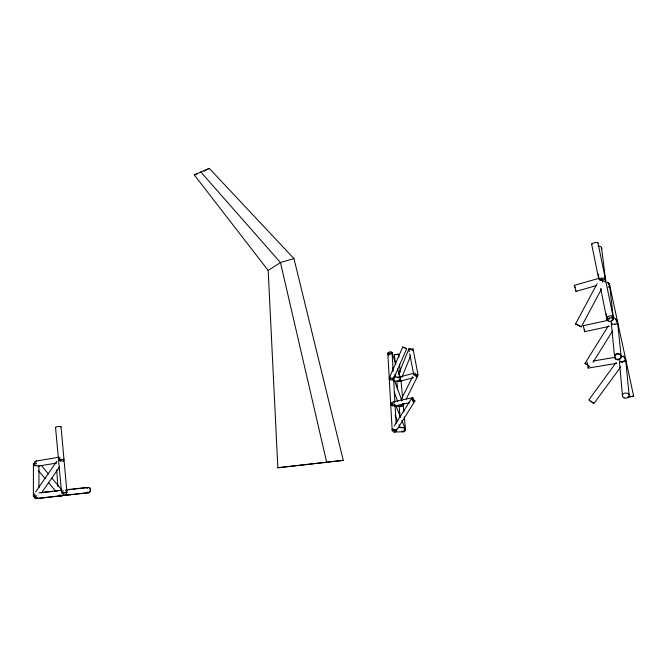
<?xml version="1.0" encoding="UTF-8"?>
<svg xmlns="http://www.w3.org/2000/svg" width="667" height="667" viewBox="0 0 667 667"><rect width="100%" height="100%" fill="white"/><g stroke="black" fill="none" stroke-linecap="round" stroke-linejoin="round"><path stroke-width="1" d="M38.936 487.719L38.961 465.666M37.585 497.565A2.718 1.067 31.5 0 1 34.534 495.99L33.358 496.015L33.442 463.823L36.602 463.59M66.95 492.363L61.039 426.705C60.03 426.113 55.528 426.613 55.928 427.405M393.163 371.544L392.104 353.026L387.819 353.227L388.469 353.427M411.839 398.841L414.957 400.934L396.148 431.057L395.898 430.665M581.291 326.78L575.563 323.895L581.316 326.813L601.409 289.17M398.349 374.887L408.988 348.599L411.923 349.6M394.897 401.926L393.555 378.364L389.253 378.598L389.903 378.756M406.22 398.924L417.809 375.763L415.841 374.495M401.492 405.077L402.91 405.486L403.902 403.552M587.085 362.048L588.202 368.076L616.833 363.323M613.298 317.775L609.53 284.542L608.629 284.534M589.995 400.25C586.318 398.507 595.889 405.386 593.238 402.543M401.884 377.372L410.63 355.803M393.38 379.348L406.687 348.708L402.735 346.998L389.428 377.639L393.255 379.256M409.28 351.817L408.879 349.783L413.031 348.991L417.984 374.454L415.916 374.937M401.034 399.867L412.615 376.697M575.588 323.87L597.098 283.7M589.82 366.466L584.984 363.448L608.437 325.754M593.063 362.289L612.723 330.699M394.089 426.163L411.506 398.699M616.8 321.711L617.509 321.452L616.383 321.544M55.528 427.23L61.572 492.946L67.1 492.304M584.984 363.448L586.618 364.207M35.643 491.887L56.778 461.347M41.304 493.196L59.438 467.025M61.039 426.705L60.313 426.988M588.978 399.741L616.191 362.414M594.03 403.402L620.752 366.883M596.373 285.584L576.03 291.404L576.096 290.937M58.513 459.888L64.082 459.229L63.648 459.455M417.784 375.813L414.065 373.862M609.521 284.576L608.838 284.876M588.236 368.076L588.319 367.075M412.99 349.033L412.531 349.183M393.763 430.04L392.154 429.99L396.348 429.815M268.176 270.46L280.457 262.548L293.955 258.563L343.263 460.372L277.856 467.742L268.176 270.46L194.255 174.854L209.28 168.401L293.955 258.563M617.459 321.494L621.144 356.145A3.327 2.543 -3.9 0 1 617.2 359.188M33.442 463.823L33.834 463.898M203.985 171.161L209.28 168.401M583.408 325.905L584.55 331.682L584.667 331.166M398.874 357.237L398.599 354.235L396.14 354.519M404.327 416.867L405.486 429.456L403.977 429.673M630.523 396.732L633.65 396.106L609.521 284.517M33.35 496.015L36.835 495.798M575.988 291.379L574.312 285.343L599.575 278.139M398.307 377.372L413.515 373.303M399.275 381.457L413.532 377.664M194.255 174.854L196.915 174.154M411.898 349.341L409.963 349.716M624.821 358.821L625.554 358.638L624.429 358.804M627.68 397.198L631.032 396.548M583.266 325.713L607.996 320.335M584.584 331.691L609.313 326.338M393.472 401.734L412.723 397.69M394.272 405.995L409.48 402.818M628.014 397.132L630.473 396.657M389.428 377.63L389.895 377.755M403.885 412.031L403.176 404.302L401.667 404.469M631.324 396.498L633.633 396.106M593.271 360.997L615.741 357.22M35.943 461.08L59.021 457.22M37.469 466.241L56.553 463.09M65.024 492.755L63.082 492.988M38.986 492.838L62.123 490.128M66.892 489.928L70.952 489.453M72.986 489.219L88.219 487.444L66.141 489.695M277.856 467.742L343.263 460.372M42.171 492.554L52.526 491.487M54.594 491.279L57.696 490.962M400.408 379.281L399.375 379.348M402.701 404.327L403.176 404.302M599.508 279.131L605.144 281.883M395.172 354.594L394.505 354.619M404.994 429.448L405.486 429.456M394.581 432.041L403.635 431.757M398.099 427.63L403.135 427.539A2.126 2.018 86.1 0 0 402.243 427.889M396.115 431.065L392.58 428.681A2.184 2.068 86.7 0 0 394.164 432.049A2.184 2.068 86.7 0 0 396.231 429.031M394.372 403.852L390.72 404.16L391.195 404.294M396.19 406.361L401.334 406.595M400.567 380.24L399.241 379.865M398.591 354.219L394.414 354.602L395.147 362.598M417.984 374.437L413.865 375.221L409.671 353.852M393.663 380.915L398.282 381.466M393.763 376.638L399.291 377.364M402.751 346.99L406.645 348.699M616.608 323.42L616.025 323.095M412.506 349.892L412.915 350.192L409.004 348.641M574.312 285.343L574.654 285.868M624.687 360.914L623.978 360.48M587.135 364.507L587.902 364.957M591.454 401.2L591.921 401.534M402.493 404.911L402.976 405.411M612.74 316.416L616.291 319.601M200.742 171.878L280.457 262.548L326.647 462.081M38.544 470.86L45.089 478.614M48.366 482.491L55.569 491.02M41.112 465.249L48.458 474.029M51.801 478.022L61.814 489.995M414.957 400.934L411.281 398.699M395.147 415.283L397.499 420.96M399.066 424.746L400.242 427.58M395.648 405.177L400.692 417.492M401.859 420.335L405.353 428.873M394.297 392.371L397.732 401.559M393.422 377.73L402.034 400.984M602.593 282.216L601.459 278.006M575.112 287.035L575.304 287.61M387.944 353.843L388.594 355.786M392.538 367.467L393.188 369.41M394.831 374.279L395.814 377.197M391.988 352.409L395.89 364.099M397.524 368.968L400.45 377.739M614.774 324.454L614.557 323.77M622.761 361.889L622.586 361.297M597.94 242.696L613.273 317.684M591.637 244.155L598.791 279.348M600.634 288.444L606.845 319.026M584.475 329.756L584.625 330.774M601.617 247.966L605.569 279.99M598.332 274.095L598.691 277.155M606.295 313.957L606.82 318.926M625.571 358.746L629.106 395.097M611.264 322.628L614.599 357.212M399.516 364.232L400.242 372.228M400.975 380.232L402.626 398.282M396.882 381.607L397.607 389.628M399.074 405.644L400.042 416.283M619.36 360.739L622.494 396.081M56.712 469.86L57.854 486.343M395.072 404.961L396.148 423.795M387.819 353.227L392.154 429.982M604.577 278.247A3.26 3.143 -20.2 0 1 605.311 281.883M607.17 282.208A3.16 3.043 -18.6 0 1 609.288 286.435M612.031 315.783A3.285 3.185 -11.1 0 1 612.748 320.152A3.285 3.185 -11.1 0 1 608.279 321.052A3.285 3.185 -11.1 0 1 607.245 316.742M615.733 319.285A3.168 3.077 -9.3 0 1 617.267 323.37M612.498 324.571A3.168 3.077 -9.3 0 1 611.314 322.82M622.544 356.153A3.185 3.102 3.4 0 1 625.304 360.572M622.586 362.348A3.185 3.102 3.4 0 1 620.027 361.289M599.508 279.598A3.268 2.435 -7.2 0 1 603.785 278.322A3.268 2.435 -7.2 0 1 605.369 281.391M597.957 246.24A3.152 2.41 -8.1 0 1 601.075 247.015A3.152 2.41 -8.1 0 1 601.284 249.583M608.771 320.702A3.293 2.493 -5.5 0 1 607.487 316.9A3.293 2.493 -5.5 0 1 612.723 316.767A3.293 2.493 -5.5 0 1 611.214 320.644M607.362 282.8A3.168 2.451 -6.5 0 1 609.571 284.734A3.168 2.451 -6.5 0 1 608.104 287.21M615.966 358.813A3.327 2.543 -3.9 0 1 616.066 354.586A3.327 2.543 -3.9 0 1 621.135 356.111M615.341 319.668A3.185 2.493 -4.9 0 1 617.175 323.203M616.058 324.154A3.185 2.493 -4.9 0 1 614.949 324.521M613.457 324.495A3.185 2.493 -4.9 0 1 611.422 323.061M622.753 356.728A3.202 2.518 -3.2 0 1 625.204 360.422M624.595 361.047A3.202 2.518 -3.2 0 1 620.318 361.197M599.825 280.707A3.268 0.634 -11.4 0 1 604.052 279.731A3.268 0.634 -11.4 0 1 605.252 280.332M592.021 244.347A3.243 0.742 -11.9 0 1 594.681 242.688A3.243 0.742 -11.9 0 1 597.657 243.18M609.863 318.926A3.293 0.525 -10.9 0 1 607.037 318.726A3.293 0.525 -10.9 0 1 612.073 317.55A3.293 0.525 -10.9 0 1 611.881 318.459M62.006 495.331A2.61 1.567 86.8 0 1 60.03 495.206M62.348 495.289A2.618 2.193 -88.6 0 1 59.588 495.264M89.92 490.637A2.635 1.517 86.4 0 1 87.494 492.046M87.202 488.319A2.635 1.517 86.4 0 1 89.812 489.194M87.219 487.852A2.643 2.234 -88.9 0 1 90.629 489.678A2.643 2.234 -88.9 0 1 87.786 492.605M65.424 490.195A2.743 2.293 -88.6 0 1 66.308 494.014A2.743 2.293 -88.6 0 1 63.057 494.906M65.808 493.964A2.735 1.634 86.8 0 1 63.398 494.764A2.735 1.634 86.8 0 1 63.157 490.612M35.209 465.699A2.676 1.667 83.1 0 1 34.667 462.364A2.676 1.667 83.1 0 1 36.577 461.231M60.338 461.547A2.701 1.626 82.8 0 1 60.063 457.545M37.36 497.865A2.71 1.684 87.2 0 1 34.967 497.732A2.71 1.684 87.2 0 1 34.951 493.905M37.719 497.824A2.71 2.251 -88.3 0 1 35.268 498.391A2.71 2.251 -88.3 0 1 33.909 495.906M34.534 495.99A2.718 1.067 31.5 0 1 34.142 494.255M63.665 460.739A2.726 0.959 32 0 1 61.081 460.563A2.726 0.959 32 0 1 59.004 458.104M60.805 495.239A2.718 1.676 -38.5 0 1 59.238 495.231M37.177 465.091A2.801 1.659 -37.6 0 1 35.735 465.816M34.359 465.758A2.801 1.659 -37.6 0 1 35.009 462.581M35.96 461.948A2.801 1.659 -37.6 0 1 36.443 461.747M399.575 380.599A2.109 0.584 75 0 1 398.532 380.465M398.007 377.906A2.109 0.584 75 0 1 398.499 377.472M416.658 376.496A2.126 0.559 74.9 0 1 415.674 375.896A2.126 0.559 74.9 0 1 415.199 372.978M416.4 374.562A2.126 0.559 74.9 0 1 416.658 375.863M392.905 405.953A2.168 0.65 78.1 0 1 392.171 403.935A2.168 0.65 78.1 0 1 392.246 402.084M413.74 401.842A2.184 0.617 78 0 1 412.506 399.85A2.184 0.617 78 0 1 412.948 397.824A2.184 0.617 78 0 1 413.873 401.217M397.657 377.689A2.109 2.009 -84.3 0 1 400.559 378.381A2.109 1.251 -18.4 0 0 399.458 378.056M400.684 380.123A2.109 2.009 -84.3 0 1 397.399 380.949M393.096 377.255A2.159 2.051 -84 0 1 392.563 380.257M389.836 379.898A2.159 2.051 -84 0 1 389.928 377.013M403.01 403.843A2.118 2.018 -89.2 0 1 399.541 405.861M393.18 401.926A2.168 2.059 -88.8 0 1 394.289 402.509M394.706 405.027A2.168 2.059 -88.8 0 1 394.022 405.861M391.154 405.303A2.168 2.059 -88.8 0 1 391.237 402.743M403.885 427.589A2.126 2.018 86.1 0 1 405.152 430.699A2.126 2.018 86.1 0 1 401.984 431.165M400.559 379.698A2.109 1.251 -18.4 0 1 397.765 380.749M403.101 403.877A2.109 1.384 -20.3 0 1 402.068 405.553A2.109 1.384 -20.3 0 1 399.75 405.844M393.363 377.614A2.151 1.367 -20.4 0 1 392.421 379.515A2.151 1.367 -20.4 0 1 389.795 379.731A2.151 1.367 -20.4 0 1 389.845 377.889M403.793 428.047A2.118 1.501 -22.4 0 1 405.303 429.815A2.118 1.501 -22.4 0 1 402.418 431.199M394.581 404.602A2.168 1.492 -22.4 0 1 391.687 405.594A2.168 1.492 -22.4 0 1 391.137 403.543M64.541 495.348L36.343 498.591L88.619 492.696L64.541 495.348M616.1 359.405A3.31 3.227 2.3 0 0 621.177 356.812A3.31 3.227 2.3 0 0 616.333 353.818A3.31 3.227 2.3 0 0 616.1 359.405M624.087 397.832A3.36 2.585 -2.2 0 0 629.156 395.564A3.36 2.585 -2.2 0 0 624.162 393.355A3.36 2.585 -2.2 0 0 624.087 397.832M389.153 354.469A2.143 1.226 -18.5 0 0 392.021 352.526A2.143 1.226 -18.5 0 0 388.711 352.384A2.143 1.226 -18.5 0 0 389.153 354.469"/></g></svg>
